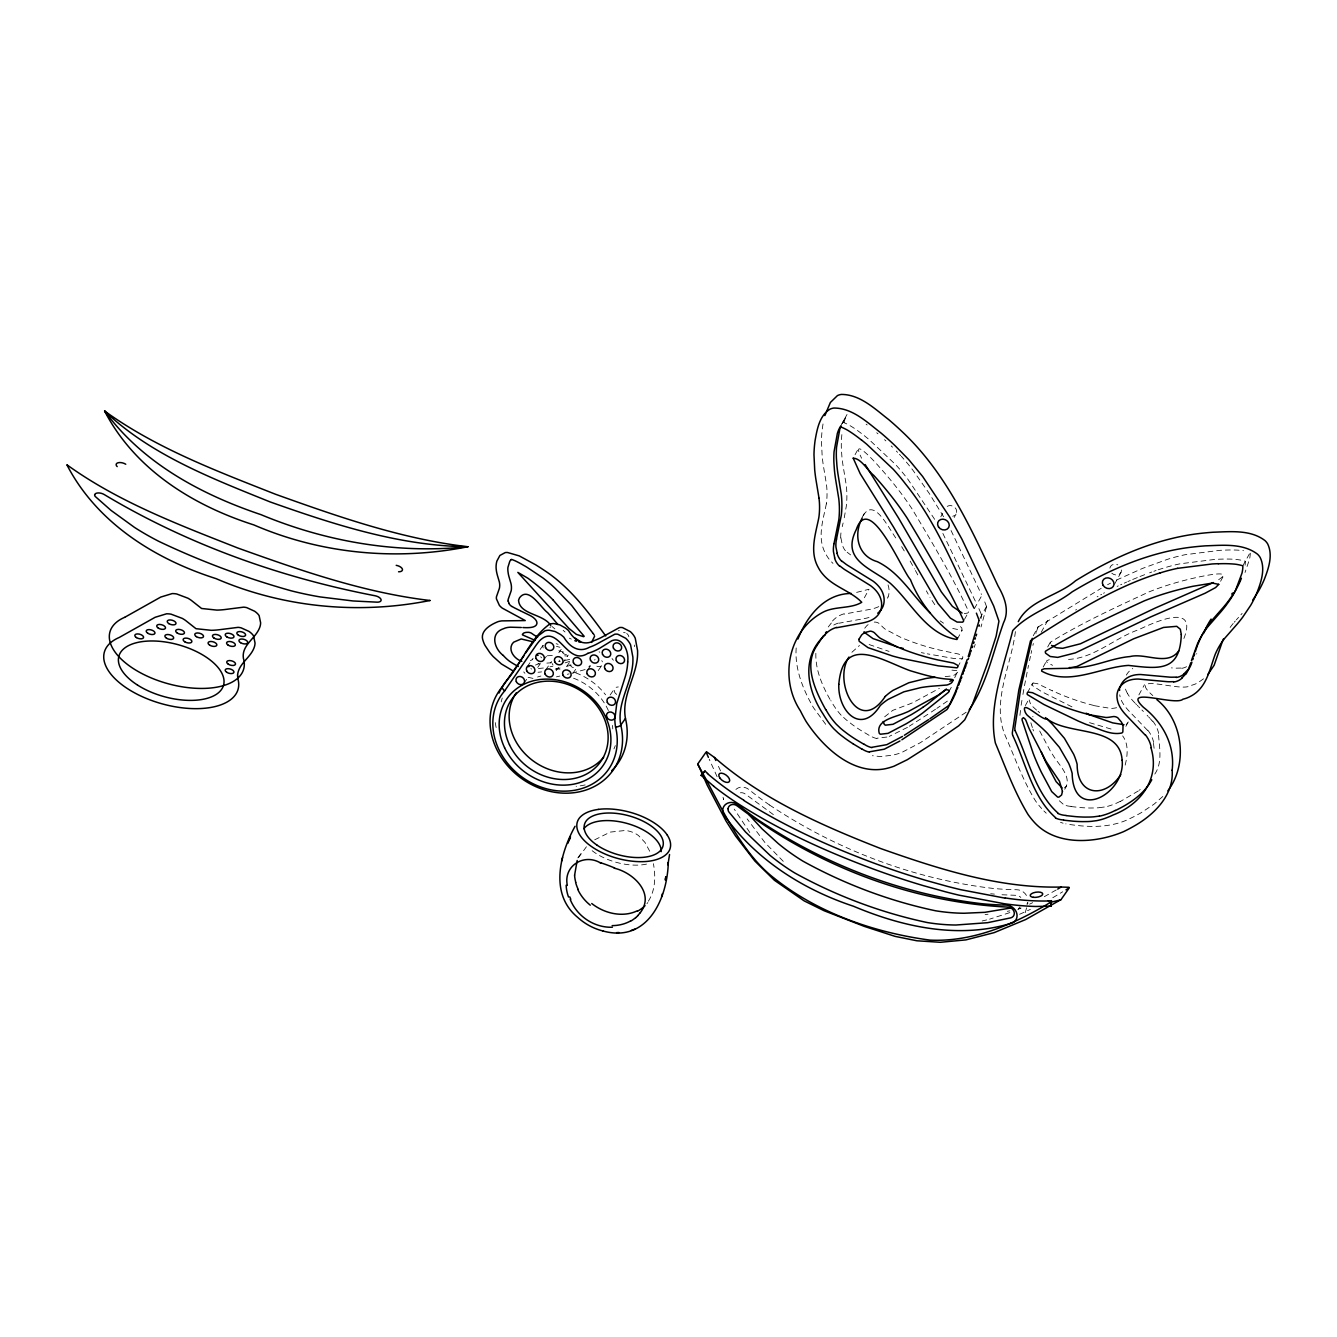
<?xml version="1.0" encoding="UTF-8"?>
<svg xmlns="http://www.w3.org/2000/svg" width="1337" height="1337" viewBox="0 0 1337 1337"><rect width="100%" height="100%" fill="white"/><g stroke="black" fill="none" stroke-linecap="round" stroke-linejoin="round"><path stroke-width="0.75" stroke-dasharray="5 3.75" d="M1250.312 553.217L1250.279 553.752A43.737 37.737 28.8 0 1 1249.427 559.568L1245.031 572.47M815.854 653.292C815.353 670.205 822.472 686.182 830.678 700.588M796.183 647.96C794.897 665.107 800.328 681.97 807.832 697.179A181.18 156.312 28.8 0 0 813.531 707.774L827.269 726.459M1019.93 715.395L1020.9 706.955M986.539 606.58L983.865 599.528M986.556 606.346L979.102 619.85M981.559 615.655L981.04 613.566M841.859 434.625L841.541 438.168A120.079 103.601 28.8 0 0 841.374 448.998L841.909 456.702A204.996 176.852 28.8 0 0 842.962 465.025L846.254 485.181A112.107 96.715 28.8 0 1 846.304 506.155L843.981 519.274M981.492 616.123L981.04 618.563M986.472 607.065L981.024 626.953M1021.134 705.267L1022.421 697.346M826.333 503.865C823.141 520.294 816.74 538.009 825.765 553.936A32.105 27.693 28.8 0 0 830.645 561.005L832.968 563.395M823.024 423.963L822.573 426.887A143.844 124.107 28.8 0 0 821.67 435.645A137.159 118.341 28.8 0 0 821.453 441.21L822.171 456.335A223.847 193.13 28.8 0 0 823.274 465.092L826.5 484.629A91.902 79.301 28.8 0 1 826.333 503.865M1022.922 694.438L1023.958 688.639M1024.493 685.747L1027.251 671.625M1027.886 668.483L1028.537 665.358M1029.523 660.662L1030.443 656.35M1031.078 653.475L1031.713 650.601M1032.899 645.387L1033.351 643.515M842.243 526.644L843.112 522.984M1203.517 678.812L1198.002 682.722A32.105 27.693 28.8 0 1 1190.415 685.58C1181.641 692.683 1125.303 671.258 1152.812 695.591M1015.401 631.616C1011.34 665.809 990.583 703.128 1005.758 736.854C1015.218 758.363 1023.022 780.841 1035.49 800.846A75.139 64.828 28.8 0 0 1041.64 808.534M1125.169 765.115C1127.559 755.622 1128.846 744.224 1122.662 735.885M843.998 422.642L844.817 419.835A43.737 37.737 28.8 0 1 847.023 414.47L840.505 426.386M1183.897 638.468C1198.47 601.6 1153.564 622.658 1138.639 629.71C1113.721 638.234 1092.58 659.943 1065.104 659.459M1025.262 912.619L1027.969 902.826M1035.924 633.471L1036.175 632.585M1036.426 631.699L1037.913 627.387M964.295 613.549L967.52 613.098A3.192 2.758 28.8 0 0 968.673 611.611C952.562 576.581 931.989 542.204 911.968 508.779A304.585 262.787 28.8 0 0 895.706 486.35A362.862 313.075 28.8 0 0 878.81 466.412C875.167 461.933 849.914 434.876 861.613 458.223M1128.227 721.93L1125.52 727.044M975.225 644.401L974.188 647.392M1218.659 579.706C1235.254 568.777 1201.111 576.531 1197.868 577.216A362.862 313.075 28.8 0 0 1173.819 583.316A304.585 262.787 28.8 0 0 1149.068 591.873C1115.76 607.265 1081.232 623.159 1050.414 642.195A3.192 2.758 28.8 0 0 1050.381 643.481M1038.08 627.003L1101.237 588.297M954.702 677.692L957.91 670.823L951.927 670.121M1064.72 789.281C1072.876 777.248 1059.038 765.265 1053.222 755.572A105.59 91.083 28.8 0 1 1050.748 751.745L1039.167 730.035M863.201 515.647C874.833 495.342 890.877 533.48 897.812 540.449M578.436 857.719L586.425 846.756M855.062 454.68L858.304 448.781M862.231 517.302L864.22 513.675M864.37 597.756L869.033 589.249L854.159 593.01M940.83 516.734L942.702 513.324M954.183 517.486L956.039 514.093M964.445 619.466L968.423 612.212M957.325 639.119L962.306 630.045M974.322 608.736L981.91 595.383M957.593 667.213L962.573 658.138M948.869 691.73L951.86 686.282M1033.25 635.727L1038.231 626.652M1041.239 632.284L1047.79 620.368M1047.69 646.991L1050.681 641.559M1027.351 692.85L1032.331 683.775M1043.194 667.046L1046.57 660.896M1025.362 705.568L1028.354 700.137M1114.49 584.286L1121.024 572.37M1138.89 694.906L1144.489 684.694M1220.581 581.261L1223.572 575.812M1242.825 565.802L1249.376 553.902M842.26 423.227L844.065 419.985M842.059 423.545L845.318 417.712M842.444 422.843L842.828 422.241A33.141 28.595 28.8 0 1 847.34 424.213L847.608 424.33A47.363 40.862 28.8 0 1 849.814 425.534L850.449 425.901A80.588 69.541 28.8 0 1 856.064 429.528A143.945 124.191 28.8 0 1 864.254 435.678M1066.592 785.889L1064.453 787.844M648.361 901.171C655.481 890.141 655.748 876.203 653.409 863.685M1154.817 774.056C1162.755 762.374 1159.329 747.366 1158.477 734.264M864.721 628.223L866.577 625.933A19.386 16.729 28.8 0 1 870.086 623.393M957.693 672.244L954.835 674.767A13.821 11.916 28.8 0 1 951.794 675.954L944.323 676.672M527.112 666.795L533.095 658.272M540.131 649.464L543.724 644.35M523.786 683.408L528.583 676.589M537.725 667.38L540.115 663.971M543.557 660.294L548.354 653.475M545.546 670.104L551.529 661.581M558.816 652.774L561.206 649.364M556.159 670.689L558.548 667.28M562.242 663.587L568.225 655.063M566.955 666.043L569.345 662.634M572.771 673.447L576.364 668.333M587.611 669.987L591.205 664.873M598.224 670.572L601.817 665.458M610.157 694.973L614.936 688.154M577.835 857.886L581.077 853.273M1017.875 909.728L1019.897 906.87M828.255 626.969L832.75 621.204M884.643 716.833L892.748 710.365L909.461 704.047A105.59 91.083 28.8 0 0 913.438 702.376L939.326 688.405M851.903 652.272L859.474 645.504M1233.199 623.46L1232.162 624.73A91.902 79.301 28.8 0 0 1229.104 628.908M1234.235 622.223L1235.288 621.02M1240.903 614.786L1242.123 613.416M588.832 666.862L590.001 665.575M1236.357 619.816L1238.58 617.376M1162.822 796.468L1154.082 804.155L1141.063 812.779A181.18 156.312 28.8 0 1 1131.018 818.06C1110.947 828.489 1087.416 827.536 1065.739 823.843M1139.308 790.217L1140.227 789.515M966.133 712.237L920.307 742.72L901.489 752.597A75.139 64.828 28.8 0 1 892.531 755.188L880.448 756.592L872.376 755.689M1138.372 790.919L1120.373 801.465M947.365 701.14L936.853 708.359M594.698 839.803L610.224 832.099L625.398 830.478A25.637 23.548 -0.9 0 1 638.484 835.525L644.969 842.427L649.899 851.552M935.532 709.245L930.034 712.872M927.845 714.309L909.344 726.175M907.455 727.378L889.239 736.403M1075.667 610.04L1076.552 609.505M1052.771 897.729L1062.681 891.796M1056.213 889.957L1044.331 896.676M1097.142 596.854L1098.028 596.352M535.468 665.074L537.992 664.105A22.98 11.381 15.5 0 1 541.067 663.553L541.635 663.486M1100.702 594.831L1101.604 594.33M1107.554 584.737L1110.462 583.166M1103.543 593.277L1104.512 592.742M1126.189 724.236L1126.723 723.952A4.128 3.56 28.8 0 0 1127.843 722.866M1116.579 580.024L1142.55 568.392L1167.569 559.301A201.001 173.409 28.8 0 1 1185.083 554.721L1219.678 550.359A234.66 202.455 28.8 0 1 1224.491 550.125L1225.762 550.075A143.945 124.191 28.8 0 1 1235.655 550.042A80.588 69.541 28.8 0 1 1242.14 550.51L1242.858 550.61A47.363 40.862 28.8 0 1 1243.56 550.71M1032.665 902.676L1029.59 904.163M878.777 606.614L876.871 607.449A34.144 29.464 28.8 0 1 874.699 608.201L873.061 608.669A63.909 55.135 28.8 0 1 869.585 609.455L844.215 614.101M1117.13 586.408L1118.25 585.89M532.778 659.542L530.338 660.645M1120.623 584.787L1121.827 584.236M1019.563 914.291L1030.376 909.394M1124.216 583.166L1126.623 582.096M1127.843 581.562L1130.25 580.525M1018.577 909.093L1021.067 908.024L1017.524 909.093M1132.69 579.489L1137.57 577.467M1033.133 683.023L1037.495 683.658L1052.252 690.794M1140.026 576.481L1147.447 573.606M1009.87 912.586L989.614 919.154M1149.586 572.821L1151.725 572.035M585.121 669.553L572.654 672.996M569.646 661.364L565.083 662.901M1153.881 571.267L1156.037 570.515M1158.21 569.779L1162.588 568.375A201.001 173.409 28.8 0 1 1180.103 563.796L1214.698 559.434A234.66 202.455 28.8 0 1 1219.511 559.184L1220.781 559.15A143.945 124.191 28.8 0 1 1230.675 559.1A80.588 69.541 28.8 0 1 1237.16 559.568L1237.878 559.668A47.363 40.862 28.8 0 1 1240.301 560.036L1240.586 560.086A33.141 28.595 28.8 0 1 1245.332 561.239L1245.315 562.743A43.737 37.737 28.8 0 1 1245.081 565.2M869.017 617.477L868.081 617.744A63.909 55.135 28.8 0 1 864.604 618.53L839.235 623.176M571.317 665.141L565.986 666.511M986.639 919.923L982.16 920.976M567.289 674.316L569.127 673.865M1049.294 659.693L1046.838 660.578L1046.637 662.016L1052.537 665.325M560.069 667.965L554.855 669.219M886.882 737.038L877.055 738.225M559.869 676.054L556.443 676.856M550.008 666.812L550.944 666.628A156.646 77.613 15.5 0 0 552.85 666.227M1007.296 911.349L1009.87 910.815M564.766 660.461L569.295 659.525A41.882 20.757 15.5 0 0 569.946 659.375M1116.629 707.724L1114.473 708.109A24.517 21.141 28.8 0 1 1110.846 708.426L1093.867 705.618M560.053 661.364L558.532 661.648M1104.295 807.013L1098.864 807.732M543.374 668.015L538.226 668.533M985.118 914.525L988.026 914.241M547.334 655.765L553.301 655.448M1181.106 668.065L1176.627 668.149A78.783 67.97 28.8 0 1 1174.922 668.082L1171.429 667.882M546.85 663.102L549.039 662.951A64.911 32.155 15.5 0 0 551.345 662.717M874.264 622.106L875.234 622.089A6.501 5.615 28.8 0 1 879.428 623.727L882.403 626.702A24.517 21.141 28.8 0 0 885.261 629.209L900.77 637.381A208.672 180.027 28.8 0 0 942.769 650.768L958.596 654.044L962.54 656.216A2.29 1.972 28.8 0 1 961.938 658.757L954.284 658.556L927.26 653.826M1001.998 894.754L1016.036 895.322A6.033 5.164 35.1 0 1 1020.833 897.461M990.684 893.751L994.41 894.119M1071.071 806.562L1080.497 807.565A137.193 118.358 28.8 0 0 1089.956 808.016L1094.836 807.966A78.649 67.869 28.8 0 0 1098.864 807.732M532.995 678.394L526.745 677.007M921.327 652.623L924.318 653.241M869.134 644.551L889.038 651.403M559.969 647.275L556.459 646.389M1089.505 722.665L1113.905 729.885M563.662 652.122L558.381 650.651M1060.542 822.389L1063.082 823.191M952.729 628.44L961.855 630.412L961.888 628.089L959.264 625.415M1071.973 706.872L1041.49 691.547L1032.348 685.497A2.29 1.972 28.8 0 1 1033.117 683.006M569.378 638.167L571.317 639.119M869.083 735.317L860.744 730.336A137.193 118.358 28.8 0 1 852.655 724.855L848.627 721.779A78.649 67.869 28.8 0 1 845.402 719.105L841.257 715.145M1063.082 804.089L1057.066 798.774M940.162 620.886L943.521 623.176M769.577 805.024C836.009 849.43 913.037 879.011 992.505 888.353A275.038 235.279 35.1 0 0 1016.755 889.723A10.261 8.774 35.1 0 1 1027.384 897.445M773.371 814.601L745.578 794.245A6.033 5.164 35.1 0 0 738.759 793.342M850.616 554.905L847.157 552.214M864.27 435.661L865.306 436.497A234.66 202.455 28.8 0 1 869.184 439.672L895.706 464.708A201.001 173.409 28.8 0 1 907.957 479.365L936 521.33M1037.997 711.284L1039.618 712.604M1036.543 710.097L1032.147 706.07A13.821 11.916 28.8 0 1 1030.225 703.195L1029.156 699.936M554.855 628.875L552.097 626.552M565.033 632L563.161 630.345M876.721 432.753L877.991 433.84M783.265 861.329L764.914 842.527L747.149 818.912M884.559 439.689L885.896 440.909M891.177 445.906L892.481 447.176M1043.896 810.941L1046.219 813.197M1139.692 707.791L1138.706 706.805M1141.932 710.014L1143.419 711.501M1138.205 706.304L1137.235 705.318M1136.55 704.632L1135.564 703.613M896.325 451.037L897.578 452.341M1147.113 715.278L1148.115 716.348M1134.896 702.928L1133.759 701.724A63.909 55.135 28.8 0 1 1131.269 698.917L1130.149 697.513A34.144 29.464 28.8 0 1 1128.729 695.541L1127.559 693.669M899.45 454.313L900.687 455.633M1148.784 717.05L1149.787 718.136M1150.355 718.771L1151.508 720.075M1151.775 720.409L1152.511 721.278M1147.53 730.353L1128.779 710.799A63.909 55.135 28.8 0 1 1126.289 707.975L1125.169 706.588A34.144 29.464 28.8 0 1 1123.748 704.599L1122.579 702.744A24.166 20.857 28.8 0 1 1119.721 694.822M749.806 832.516L734.23 809.136M934.797 604.692L929.95 597.238M901.656 546.649L904.531 551.429M943.604 516.767L929.165 493.303L912.954 470.29A201.001 173.409 28.8 0 0 901.305 456.301M910.146 561.089L914.541 568.944M926.34 590.82L928.196 594.163M915.394 570.498L919.371 577.835M942.869 533.463L976.478 603.522M951.058 530.538L981.458 594.447M717.083 776.68L709.195 759.149M720.559 770.897L717.819 764.965M978.885 608.602L980.94 613.332M1032.916 729.2L1033.484 730.938M1032.381 727.545L1030.509 721.612M723.434 798.991L723.584 799.693A11.431 4.98 69.8 0 0 723.033 797.236M1153.497 743.339L1154.165 748.837M840.906 537.925L842.193 544.259A16.946 14.623 28.8 0 0 846.906 552.448M634.54 645.069L634.674 646.657M866.109 424.147A143.945 124.191 28.8 0 1 867.161 424.965M840.739 537.925A33.224 28.662 28.8 0 1 841.541 530.02M888.052 584.887A22.361 19.286 28.8 0 1 888.136 596.954M888.002 596.904A22.244 19.203 28.8 0 1 887.434 598.224M832.5 621.003A29.464 25.42 28.8 0 1 844.065 613.783M841.14 715.228A70.56 60.884 28.8 0 1 830.845 700.521M876.905 738.576A19.069 16.445 28.8 0 1 869.2 735.166M833.803 625.031A29.464 25.42 28.8 0 1 839.084 622.841M947.214 506.372A6.033 5.214 28.8 0 1 956.022 508.979A6.033 5.214 28.8 0 1 952.729 516.266M1196.765 653.559A33.224 28.662 28.8 0 1 1196.632 654.01M1186.571 666.678A16.946 14.623 28.8 0 1 1181.206 668.416M1126.339 675.118A22.361 19.286 28.8 0 1 1132.79 668.5M1127.592 693.669A24.166 20.857 28.8 0 1 1124.918 686.951M1152.795 721.111A29.464 25.42 28.8 0 1 1158.778 734.264M1120.272 801.314A70.56 60.884 28.8 0 1 1104.345 807.164M1071.054 806.345A19.069 16.445 28.8 0 1 1062.932 804.423M1121.492 569.98A6.033 5.214 28.8 0 1 1111.766 573.172M1109.877 568.108A6.033 5.214 28.8 0 1 1117.782 564.849M1147.814 730.169A29.464 25.42 28.8 0 1 1153.798 743.339M1033 716.833A71.028 61.285 28.8 0 1 1032.799 716.331M1093.883 705.485A208.672 180.027 28.8 0 1 1052.269 690.744M541.585 671.876A29.314 14.523 15.5 0 1 538.042 672.227M558.081 644.317A120.698 59.797 15.5 0 1 556.125 643.699M564.682 655.832A82.326 40.795 15.5 0 1 567.707 656.099M769.594 805.024A274.87 235.145 35.1 0 1 749.188 789.732A10.211 8.724 35.1 0 0 736.369 789.064A10.646 9.108 35.1 0 0 735.066 790.434M1027.618 902.358A10.261 8.774 35.1 0 1 1026.883 904.196M647.827 902.559A40.662 35.197 47.6 0 1 646.941 903.645M646.523 864.103A40.728 20.189 15.5 0 1 590.804 849.597M524.94 673.263A4.529 3.877 35.1 0 1 523.753 671.893M530.923 668.366A4.529 3.877 35.1 0 1 531.374 669.152M553.067 665.041A4.529 3.877 35.1 0 1 552.164 663.486M559.1 660.077A4.529 3.877 35.1 0 1 559.952 661.146M566.487 654.612A4.529 3.877 35.1 0 1 561.59 650.049M573.389 667.698A4.529 3.877 35.1 0 1 569.863 662.216M599.812 652.255A4.529 3.877 35.1 0 1 599.093 651.771M601.533 665.742A4.529 3.877 35.1 0 1 595.45 665.258M594.564 660.06A4.529 3.877 35.1 0 1 595.065 659.475M601.75 660.662A4.529 3.877 35.1 0 1 602.385 661.848M616.658 694.438A4.529 3.877 35.1 0 1 618.312 686.934M543.156 647.977A4.529 3.877 35.1 0 1 543.156 645.303M538.794 663.503A4.529 3.877 35.1 0 1 537.959 663.486M540.666 656.768A4.529 3.877 35.1 0 1 541.518 657.837M623.543 632.618A4.529 3.877 35.1 0 1 625.198 632.785M626.702 633.487A4.529 3.877 35.1 0 1 628.825 636.763M613.432 660.211A4.529 3.877 35.1 0 1 612.045 658.439M556.008 668.918A58.527 50.071 35.1 0 1 559.986 669.185M575.812 672.895A58.527 50.071 35.1 0 1 605.577 694.805M615.321 745.595A58.527 50.071 35.1 0 1 613.934 748.921M537.558 677.023A54.316 46.461 35.1 0 1 540.917 676.037M573.573 678.227A54.316 46.461 35.1 0 1 608.77 711.485M612.48 725.406A54.316 46.461 35.1 0 1 612.764 728.916M585.138 784.919A69.39 59.363 35.1 0 1 576.13 786.306M496.144 727.545A69.39 59.363 35.1 0 1 494.974 720.075M618.463 630.797A34.06 29.147 35.1 0 1 619.315 630.379M549.891 627.538A23.765 20.339 35.1 0 1 550.978 626.719M501.225 701.925A65.162 55.753 35.1 0 1 502.261 698.014"/><path stroke-width="1.5" d="M627.638 661.965C629.359 652.623 623.126 636.679 612.346 640.523A21.827 18.668 35.1 0 0 611.728 640.791L599.812 648.178A66.883 57.207 35.1 0 1 587.879 653.358M979.068 620.134L976.394 613.131M669.553 854.51L667.915 864.855L668.316 862.382C667.263 899.784 646.857 943.421 602.636 930.886M979.002 620.669L968.255 656.5M665.408 879.311L665.843 876.704L665.274 880.03M834.004 543.591L838.834 519.759A112.107 96.715 28.8 0 0 838.784 498.785L835.491 478.629A204.996 176.852 28.8 0 1 834.438 470.306L833.904 462.602A120.079 103.601 28.8 0 1 834.054 451.772L837.346 433.439A43.737 37.737 28.8 0 1 839.552 428.074L840.338 426.787A33.141 28.595 28.8 0 1 844.85 428.759L845.118 428.876A47.363 40.862 28.8 0 1 847.324 430.063L847.959 430.43A112.275 96.866 28.8 0 1 861.697 440.274M836.494 539.062L841.324 515.213A112.107 96.715 28.8 0 0 841.274 494.239L837.981 474.1A204.996 176.852 28.8 0 1 836.929 465.777L836.394 458.073A120.079 103.601 28.8 0 1 836.544 447.243L839.837 428.91A43.737 37.737 28.8 0 1 840.923 425.935M575.06 826.266C559.869 853.942 549.29 893.851 577.551 917.249C584.804 923.884 593.712 928.747 603.271 931.053M594.631 636.161L591.539 642.428M661.614 896.776L662.45 893.634M561.557 861.178L562.593 857.552M979.369 625.081L979.018 626.268M824.862 415.573L830.377 402.47L837.43 395.602A13.771 11.883 28.8 0 1 841.441 394.432C860.092 394.448 874.799 408.838 888.637 419.551A298.686 257.69 28.8 0 1 902.642 432.152C947.398 474.267 972.417 531.424 998.104 586.057C1004.421 597.138 1009.736 610.09 1003.602 622.624C993.124 651.787 986.856 683.909 969.225 709.73M1191.434 660.612L1197.434 643.933A112.107 96.715 28.8 0 1 1208.013 626.552L1220.848 611.861A204.996 176.852 28.8 0 0 1225.895 605.594L1230.207 599.544A120.079 103.601 28.8 0 0 1235.505 590.436L1241.973 573.189A43.737 37.737 28.8 0 0 1242.842 567.373L1242.825 565.802A33.141 28.595 28.8 0 0 1238.079 564.649L1237.811 564.582A47.363 40.862 28.8 0 0 1235.388 564.214L1234.669 564.13A112.275 96.866 28.8 0 0 1218.308 563.796M1193.924 656.083L1194.593 653.927M1190.766 662.768L1189.495 666.728M1193.256 658.239L1192.805 659.676M976.612 634.189L976.043 636.011M974.991 639.236L975.442 637.849M1195.278 651.737L1195.997 649.581M973.637 643.415L974.088 642.027M972.233 647.576L972.701 646.189M1032.231 638.317L1020.716 688.538L1014.833 728.113A24.701 21.308 28.8 0 0 1014.833 728.615L1014.883 729.283A9.71 8.373 28.8 0 0 1014.95 729.852A5.816 5.014 28.8 0 0 1015.084 730.437L1015.101 730.52M970.746 651.955L971.264 650.467M970.244 653.459L969.208 656.467M967.236 659.492L955.387 691.931L948.067 707.992A24.701 21.308 28.8 0 1 947.799 708.393L947.465 708.861A9.71 8.373 28.8 0 1 947.081 709.345A5.816 5.014 28.8 0 1 946.696 709.746L901.873 739.779M968.155 659.459L968.673 657.971M1196.515 648.061L1197.367 645.721M966.584 663.954L967.102 662.45M966.049 665.442L964.98 668.416M797.938 639.002C806.93 616.29 824.545 593.528 851.318 593.461M963.91 671.391L964.445 669.904M962.857 674.249L963.359 672.879M862.215 517.904C853.324 534.583 857.452 555.941 877.356 561.69C900.302 572.788 912.486 595.951 930.201 612.948M961.336 678.36L961.855 676.99M960.835 679.714L959.799 682.438M1018.276 621.638C1029.022 599.995 1058.152 596.001 1075.516 580.793C1112 558.114 1152.427 539.964 1195.245 534.031A298.686 257.69 28.8 0 1 1213.211 532.226C1230.408 531.691 1250.413 529.419 1264.986 540.583A13.771 11.883 28.8 0 1 1267.743 544.042C1273.091 555.306 1268.596 568.309 1264.384 579.205A143.844 124.107 28.8 0 1 1260.741 587.027A137.159 118.341 28.8 0 1 1258.117 591.79L1252.685 600.196M1197.651 644.935L1199.941 639.404A112.107 96.715 28.8 0 1 1210.503 622.023M959.281 683.809L958.813 684.995M577.183 860.476L574.626 875.067M957.877 687.385L957.192 689.107M1241.404 578.269L1240.402 580.726M567.824 843.363L569.295 839.72M570.147 837.614L568.994 840.472L570.498 836.795M956.573 690.661L955.537 693.168M1030.443 640.991L1018.844 689.925L1012.343 732.659A24.701 21.308 28.8 0 0 1012.343 733.161L1012.393 733.812A9.71 8.373 28.8 0 0 1012.46 734.397A5.816 5.014 28.8 0 0 1012.594 734.966L1012.61 735.049M1203.718 633.136L1204.921 630.329M955.353 693.602L954.417 695.758M1240.051 581.545L1239.132 583.55M1030.61 640.607C1071.438 614.502 1113.27 587.394 1160.081 572.904M953.916 696.895L950.557 703.446A24.701 21.308 28.8 0 1 950.289 703.864L949.922 704.382A9.71 8.373 28.8 0 1 949.571 704.816A5.816 5.014 28.8 0 1 949.186 705.217L949.153 705.251M1238.764 584.336L1237.995 585.907A120.079 103.601 28.8 0 1 1232.697 594.998L1228.385 601.065A204.996 176.852 28.8 0 1 1223.338 607.332L1218.107 613.282M848.945 657.069C832.533 681.552 858.588 736.503 885.244 696.443M1151.792 779.738C1144.088 794.195 1129.765 803.554 1115.392 810.54M817.158 645.286C802.985 665.091 815.52 691.079 825.698 709.646M817.642 644.501L822.522 637.114M1178.749 650.902C1167.468 666.595 1145.625 652.606 1129.949 656.567C1109.392 658.272 1090.44 669.252 1069.433 667.531M525.491 653.125L537.708 636.195L544.861 630.847A13.42 11.481 35.1 0 1 549.256 630.228L555.106 631.515L560.454 634.457A27.392 23.431 35.1 0 1 563.846 637.214C569.261 646.473 578.687 653.392 589.567 647.208A61.853 52.912 35.1 0 0 597.973 643.415L614.819 634.206A10.328 8.841 35.1 0 1 617.794 634.223L625.683 638.267A18.985 16.245 35.1 0 1 628.858 641.86A17.314 14.807 35.1 0 1 630.579 644.885L632.869 657.085A62.806 53.714 35.1 0 1 632.785 663.603C631.047 684.561 616.725 703.479 620.786 725.072A69.39 59.363 35.1 0 1 543.307 789.515A69.39 59.363 35.1 0 1 502.562 686.516L524.054 655.531M640.273 912.72C655.28 893.333 633.12 872.426 614.218 868.181M507.425 679.597C522.199 661.999 530.672 637.749 549.54 624.212A13.42 11.481 35.1 0 1 553.936 623.577L559.768 624.88L565.116 627.805A27.392 23.431 35.1 0 1 568.526 630.563C573.941 639.821 583.35 646.74 594.23 640.557A61.853 52.912 35.1 0 0 602.653 636.763L619.482 627.571A10.328 8.841 35.1 0 1 622.457 627.571L630.345 631.632A18.985 16.245 35.1 0 1 633.521 635.209A17.314 14.807 35.1 0 1 635.259 638.234L637.548 650.434A62.806 53.714 35.1 0 1 637.448 656.952C635.71 677.909 621.404 696.828 625.465 718.437A69.39 59.363 35.1 0 1 611.728 770.664M620.786 725.072L625.465 718.437M707.607 773.454L705 771.048L701.123 775.36L713.741 786.223M1048.258 900.77C1055.612 900.252 1044.314 905.901 1041.657 907.505C1033.752 912.018 1025.696 916.263 1017.457 920.14C990.199 932.959 960.3 941.599 929.934 940.112C874.682 932.674 818.311 913.271 774.223 878.208C738.408 850.716 717.267 797.688 697.73 764.396M504.751 690.744L536.104 645.203A106.693 91.267 35.1 0 1 538.945 641.543A62.872 53.781 35.1 0 1 539.697 640.69C558.147 622.29 566.905 666.879 587.879 653.342M822.89 636.579L823.659 635.493M1120.807 774.624C1105.147 798.724 1077.07 796.451 1077.137 764.263A70.009 60.399 28.8 0 0 1073.678 754.269L1064.402 738.275L1052.453 724.286A140.836 121.5 28.8 0 0 1045.45 717.585M705 771.048L701.123 775.36M1167.853 790.835C1188.025 764.43 1183.262 720.76 1156.956 699.736M825.497 633.036L826.517 631.749M1188.493 669.135L1184.248 673.597M1185.886 673.815L1181.758 678.126M1210.503 622.023L1217.572 613.85M825.28 634.808C800.746 656.467 806.696 689.491 823.208 714.192A118.809 102.498 28.8 0 0 824.662 716.632L827.085 720.376A59.764 51.575 28.8 0 0 833.77 728.765L837.931 732.709A78.649 67.869 28.8 0 0 841.157 735.383L845.185 738.442A137.193 118.358 28.8 0 0 853.273 743.924M1207.679 674.75L1214.113 665.291L1222.653 640.807A91.902 79.301 28.8 0 1 1223.472 638.952M637.716 915.795L635.76 917.667M511.135 559.635L511.469 559.367A19.537 9.677 15.5 0 1 514.143 560.404L514.31 560.454A27.927 13.838 15.5 0 1 515.614 561.039L515.998 561.222A66.198 32.807 15.5 0 1 524.171 565.651L524.839 565.986A138.379 68.555 15.5 0 1 527.146 567.373L542.972 577.968A139.817 69.273 15.5 0 1 555.39 588.564L571.618 605.41L592.943 633.22M946.312 689.073L927.744 703.897A224.7 193.848 28.8 0 1 922.848 707.34M948.886 705.451L929.9 718.754M1060.809 899.818L1050.33 902.375L1051.2 906.185L1035.49 906.469A278.414 238.153 35.1 0 1 1004.054 903.695L958.997 895.172A582.982 498.701 35.1 0 1 945.409 891.779L923.349 885.646A734.063 627.939 35.1 0 1 868.783 867.345C824.327 850.616 780.825 830.778 740.631 805.309A278.347 238.12 35.1 0 1 713.691 786.273M928.58 719.624L904.364 735.25M902.458 736.436L886.799 744.659L872.058 747.283M899.968 740.982L884.309 749.188L869.485 751.812M1069.048 887.283L1061.11 887.033L1057.717 889.072M1065.99 889.824L1069.282 887.835L1061.026 899.6L1025.713 919.522L994.176 932.624L965.882 939.894L940.312 942.284L916.898 940.78L895.088 936.368L864.27 926.374L824.127 910.748L804.139 900.871L774.424 880.281L754.853 861.011L735.534 835.959L725.974 820.901L707.123 785.003L697.83 763.862L706.086 752.096L708.409 757.377M124.909 617.209L160.741 597.071L172.155 593.595A13.42 6.652 15.5 0 1 176.701 593.979L187.899 598.191A27.392 13.571 15.5 0 1 191.191 600.28L201.586 608.485L216.878 610.107A61.853 30.651 15.5 0 0 225.786 609.421L243.718 607.148A10.328 5.114 15.5 0 1 246.777 607.65L254.582 611.21A18.985 9.409 15.5 0 1 257.59 613.716A17.314 8.574 15.5 0 1 259.144 615.672L260.631 622.808A62.806 31.119 15.5 0 1 260.08 626.385C256.604 638.15 241.295 644.752 243.401 658.356A69.39 34.378 15.5 0 1 159.404 681.051A69.39 34.378 15.5 0 1 124.625 617.343M1213.378 582.548L1155.486 607.934L1080.396 643.799L1062.698 648.311L1056.431 647.777L1051.551 645.387M631.265 930.402L634.824 929.165M836.745 627.705L862.114 623.075A63.909 55.135 28.8 0 0 865.591 622.273L867.228 621.805A34.144 29.464 28.8 0 0 869.401 621.053L871.306 620.218A24.166 20.857 28.8 0 0 877.657 615.421A22.244 19.203 28.8 0 0 880.531 610.508M1011.173 907.94L984.884 912.319L964.161 913.255A184.773 158.05 35.1 0 1 935.582 910.781C889.372 901.021 844.282 884.008 802.952 861.162A184.757 158.05 35.1 0 1 778.418 843.697L762.006 828.806L749.071 814.785M1177.613 568.342L1212.191 563.963A234.66 202.455 28.8 0 1 1217.021 563.729L1218.291 563.679M1099.315 816.088L1093.883 816.807A78.649 67.869 28.8 0 1 1089.856 817.041L1084.976 817.091A137.193 118.358 28.8 0 1 1075.5 816.623L1066.09 815.62M1176.125 677.124L1171.647 677.207A78.783 67.97 28.8 0 1 1169.925 677.157L1140.728 674.516A36.667 31.637 28.8 0 0 1138.288 674.567L1136.3 674.75A25.771 22.228 28.8 0 0 1134.211 675.118L1133.174 675.352A22.361 19.286 28.8 0 0 1119.888 687.92M1173.635 681.669L1169.156 681.753A78.783 67.97 28.8 0 1 1167.435 681.686L1138.238 679.046A36.667 31.637 28.8 0 0 1135.798 679.112L1133.809 679.296A25.771 22.228 28.8 0 0 1131.72 679.647L1130.684 679.898A22.361 19.286 28.8 0 0 1117.164 693.468A22.244 19.203 28.8 0 0 1117.247 699.351A24.166 20.857 28.8 0 0 1120.105 707.273L1121.258 709.145A34.144 29.464 28.8 0 0 1122.679 711.117L1123.799 712.521A63.909 55.135 28.8 0 0 1126.289 715.328L1145.04 734.882M1123.999 724.704L1112.702 722.882L1091.56 715.479A288.725 249.1 28.8 0 1 1086.112 713.223M616.591 932.624L619.098 932.541M1061.11 887.033C998.923 888.503 938.524 868.966 880.548 848.494C821.804 825.481 762.441 799.442 714.51 757.494L706.755 751.912M953.314 680.266L951.509 680.533A9.994 8.624 28.8 0 0 949.888 681.302M522.867 627.554L525.625 627.655A37.687 18.668 15.5 0 0 527.664 627.655L528.633 627.621A20.139 9.977 15.5 0 0 529.903 627.538L531.023 627.421A14.256 7.069 15.5 0 0 534.75 626.284A13.119 6.501 15.5 0 0 536.404 624.847A13.186 6.535 15.5 0 0 533.73 617.878L533.446 617.627A15.192 7.537 15.5 0 0 532.377 616.858L531.524 616.324A21.626 10.713 15.5 0 0 530.254 615.588L520.711 610.959M521.313 627.504L510.667 627.203A17.381 8.607 15.5 0 0 503.798 628.624C489.96 632.902 493.821 648.278 503.23 655.448M1005.307 898.197L960.685 889.673A578.52 494.891 35.1 0 1 947.181 886.314L925.271 880.214A729.801 624.295 35.1 0 1 871.022 862.031C826.884 845.419 783.699 825.714 743.79 800.445M1063.6 820.166L1073.009 821.169A137.193 118.358 28.8 0 0 1082.485 821.62L1087.365 821.57A78.649 67.869 28.8 0 0 1091.393 821.336L1096.825 820.617A59.764 51.575 28.8 0 0 1106.568 817.793L1110.479 816.205A118.809 102.498 28.8 0 0 1112.902 815.069C1141.096 804.356 1160.265 778.318 1151.007 747.868M578.787 641.944L580.576 641.676L574.793 637.966M1088.886 714.677L1105.866 717.484A24.517 21.141 28.8 0 0 1109.493 717.184L1113.454 716.548A6.501 5.615 28.8 0 1 1117.765 717.768L1121.392 722.047A19.386 16.729 28.8 0 1 1123.03 726.342L1122.846 731.924A4.128 3.56 28.8 0 1 1121.743 733.027C1109.71 735.5 1097.844 727.946 1086.58 724.554A288.725 249.1 28.8 0 1 1078.341 721.094L1043.846 704.482L1027.351 694.572A2.29 1.972 28.8 0 1 1028.136 692.065L1032.515 692.716L1047.272 699.853A208.672 180.027 28.8 0 0 1088.903 714.56M897.729 647.008L873.011 638.601L864.27 632.284A4.128 3.56 28.8 0 1 864.07 631.749M601.132 863.334C584.47 852.688 563.111 865.691 567.323 885.462M534.884 640.273L522.633 634.958A2.423 1.203 15.5 0 1 522.399 634.39L523.452 633.22A11.097 5.498 15.5 0 1 526.327 632.368L528.466 632.301A3.927 1.939 15.5 0 1 531.541 633.253L533.045 634.323A15.058 7.47 15.5 0 0 535.452 635.827L537.708 636.947M521.831 661.347C515.33 659.358 508.378 651.487 511.87 644.518A39.558 19.604 15.5 0 1 513.742 642.144L521.179 638.969L532.945 641.777M574.843 640.69L576.364 641.259M962.088 613.014L952.412 606.396L941.332 591.907L898.598 518.138L865.173 464.591M1062.079 787.877L1056.113 781.627L1046.37 763.277A274.82 237.1 28.8 0 1 1041.272 751.996M520.06 610.641L515.046 608.168A46.461 23.013 15.5 0 1 514.193 607.717L512.071 606.513M513.007 670.873L501.392 663.954L493.152 656.517A106.843 52.945 15.5 0 1 489.726 652.473L484.997 645.37A61.385 30.417 15.5 0 1 483.225 641.142C479.131 631.131 490.495 624.646 498.2 621.605A23.949 11.866 15.5 0 1 501.86 620.886L525.257 620.569L502.294 608.134A18.935 9.376 15.5 0 1 499.37 605.343L496.445 598.892A26.071 12.919 15.5 0 1 496.478 596.686L499.37 588.414A54.199 26.857 15.5 0 0 499.336 581.896L497.916 577.083A141.354 70.025 15.5 0 1 496.445 571.15L496.144 568.593A82.259 40.762 15.5 0 1 496.177 564.916A84.532 41.882 15.5 0 1 496.896 561.055L499.904 555.457L505.219 552.599A8.122 4.028 15.5 0 1 507.592 552.515L519.241 555.891L535.619 564.782A176.133 87.273 15.5 0 1 543.975 570.164C569.595 586.793 588.013 611.594 605.711 635.944M864.103 744.391L855.764 739.394A137.193 118.358 28.8 0 1 847.675 733.929L843.647 730.854A78.649 67.869 28.8 0 1 840.421 728.164L836.277 724.203A70.56 60.884 28.8 0 1 825.865 709.596M861.613 748.921L853.273 743.94M1058.018 813.097C1034.754 792.406 1028.12 757.995 1015.167 730.737M1055.528 817.626C1032.298 797.036 1025.563 762.324 1012.727 735.417M861.78 440.207L862.816 441.026A234.66 202.455 28.8 0 1 866.694 444.202L893.216 469.237A201.001 173.409 28.8 0 1 905.467 483.894C935.566 521.029 953.131 565.618 973.988 608.051M842.176 561.289L845.853 564.13A78.783 67.97 28.8 0 0 847.307 565.133L872.877 581.01A36.667 31.637 28.8 0 1 874.883 582.564L876.437 583.951A25.771 22.228 28.8 0 1 877.991 585.556L878.743 586.391A22.361 19.286 28.8 0 1 883.155 606.029A22.244 19.203 28.8 0 1 880.13 610.875A24.166 20.857 28.8 0 1 877.707 613.232M839.686 565.818L843.363 568.66A78.783 67.97 28.8 0 0 844.817 569.662L870.387 585.539A36.667 31.637 28.8 0 1 872.376 587.11L873.947 588.497A25.771 22.228 28.8 0 1 875.501 590.085L876.253 590.921A22.361 19.286 28.8 0 1 880.665 610.558M550.76 625.398C543.257 613.7 519.658 614.803 518.555 600.363A58.26 28.862 15.5 0 1 519.658 597.639C528.667 586.074 540.599 607.499 547.585 612.613A397.423 196.907 15.5 0 1 553.886 619.783L557.83 624.446M714.443 757.427L715.83 760.486M553.251 600.179L584.152 636.245A1.889 0.936 15.5 0 1 583.484 636.663L576.297 634.34L568.86 628.357L517.837 572.386L528.048 578.319A196.021 97.116 15.5 0 1 553.301 600.179M593.21 633.571L594.196 634.975M508.21 601.115L509.013 603.371M837.213 553.317L835.926 547A33.224 28.662 28.8 0 1 836.561 539.078M834.723 557.863L833.436 551.529A33.224 28.662 28.8 0 1 834.071 543.624M575.746 882.353L575.111 879.462A40.311 37.068 10.5 0 1 574.576 875.067M819.029 498.233L815.787 478.696A223.847 193.13 28.8 0 1 814.701 469.939L813.982 454.814A137.159 118.341 28.8 0 1 814.2 449.249A143.844 124.107 28.8 0 1 815.102 440.491C817.074 429.277 819.447 415.657 829.943 409.206A13.771 11.883 28.8 0 1 833.97 408.036C852.622 408.052 867.329 422.442 881.167 433.155A298.686 257.69 28.8 0 1 895.172 445.756L908.826 459.694L922.664 476.507L949.571 516.834L961.988 539.312L993.709 606.045L998.94 621.153L996.132 636.228L987.007 664.656L972.467 704.215L964.746 719.807L958.662 725.841L934.463 742.436L907.405 759.65L894.018 766.201A75.139 64.828 28.8 0 1 885.044 768.792C852.154 775.059 822.673 746.765 806.044 721.378A181.18 156.312 28.8 0 1 800.362 710.783C778.619 677.892 788.479 629.309 824.311 611.561C835.993 606.162 851.117 608.803 861.747 602.285C850.95 591.054 833.586 586.893 823.174 574.609A32.105 27.693 28.8 0 1 818.294 567.54C809.269 551.613 815.67 533.898 818.862 517.469A91.902 79.301 28.8 0 0 819.013 498.233M883.172 721.479L884.258 724.27A3.376 2.908 28.8 0 0 885.428 725.172L893.032 724.286L911.299 714.66A274.82 237.1 28.8 0 0 922.848 707.34M841.926 561.507A16.946 14.623 28.8 0 1 837.046 553.334M871.925 747.65A19.069 16.445 28.8 0 1 864.22 744.241M885.244 696.443A70.009 60.399 28.8 0 1 893.133 690.293L908.859 682.739L925.789 678.527A140.836 121.5 28.8 0 1 934.981 677.307M903.394 648.495A288.725 249.1 28.8 0 1 900.536 647.76M869.434 752.179A19.069 16.445 28.8 0 1 861.73 748.77M825.029 634.607A29.464 25.42 28.8 0 1 836.594 627.387M839.435 566.052A16.946 14.623 28.8 0 1 834.555 557.88M1232.547 593.06A204.996 176.852 28.8 0 1 1231.728 594.113M1205.623 628.808A112.107 96.715 28.8 0 1 1211.088 619.081M1063.567 819.949A19.069 16.445 28.8 0 1 1055.461 818.027M1145.324 734.715A29.464 25.42 28.8 0 1 1151.307 747.868M1181.875 678.243A16.946 14.623 28.8 0 1 1173.736 682.02M1189.429 666.712A33.224 28.662 28.8 0 1 1186.136 673.764M1160.098 572.938A201.001 173.409 28.8 0 1 1177.613 568.325M1191.919 662.166A33.224 28.662 28.8 0 1 1188.626 669.235M1184.365 673.714A16.946 14.623 28.8 0 1 1176.226 677.475M1119.604 690.41A22.244 19.203 28.8 0 1 1119.687 689.691M1115.292 810.389A70.56 60.884 28.8 0 1 1099.365 816.222M1066.057 815.42A19.069 16.445 28.8 0 1 1057.951 813.481M511.001 559.752A25.787 12.785 15.5 0 0 509.765 561.39L507.926 567.339A70.811 35.08 15.5 0 0 507.91 570.999L508.277 573.657A120.882 59.898 15.5 0 0 508.946 576.565L511.018 583.651A66.098 32.757 15.5 0 1 511.185 590.77L508.495 598.475A19.587 9.71 15.5 0 0 508.11 601.098M511.837 606.513A9.994 4.947 15.5 0 1 508.912 603.355M503.33 655.448A41.614 20.623 15.5 0 0 509.514 661.247L512.054 662.901A46.377 22.98 15.5 0 0 513.976 664.054L516.383 665.425A80.905 40.093 15.5 0 0 518.355 666.478M1051.2 906.185A4.228 1.504 86.2 0 1 1051.584 900.586M743.907 800.245A242.866 207.753 35.1 0 1 707.474 773.605M1048.292 900.988A242.866 207.753 35.1 0 1 1005.307 897.946M598.291 809.42A49.001 24.283 15.5 0 0 580.642 816.673A46.294 22.946 15.5 0 0 577.818 820.667A49.001 24.283 15.5 0 0 580.057 835.358A46.294 22.946 15.5 0 0 584.236 840.505A49.001 24.283 15.5 0 0 605.026 854.009A46.294 22.946 15.5 0 0 613.767 857.284A49.001 24.283 15.5 0 0 640.941 861.68A46.294 22.946 15.5 0 0 649.13 861.178A49.001 24.283 15.5 0 0 666.745 853.908A46.294 22.946 15.5 0 0 669.586 849.914A49.001 24.283 15.5 0 0 667.347 835.224M598.274 809.403A46.294 22.946 15.5 0 1 606.446 808.885A49.001 24.283 15.5 0 1 633.621 813.314A46.294 22.946 15.5 0 1 642.378 816.573A49.001 24.283 15.5 0 1 663.152 830.076A46.294 22.946 15.5 0 1 667.364 835.224M637.281 910.798A41.246 32.89 32.1 0 1 591.739 903.528M637.582 911.199A41.163 35.497 43.6 0 0 639.621 909.945A40.662 35.197 47.6 0 0 645.036 905.684M575.629 882.37A40.979 36.901 23.5 0 0 576.999 886.648A41.163 36.584 27.3 0 0 578.035 889.072M590.285 905.182A41.297 36.316 29.4 0 1 577.651 889.189M612.396 927.226A41.246 37.286 39.3 0 1 570.214 899.483M570.799 899.283A41.163 33.893 40.3 0 1 569.779 896.86M568.509 897.043A40.662 32.757 42.2 0 1 566.153 885.261M600.096 862.582A25.637 3.61 22 0 1 614.619 867.964M640.189 912.67A40.311 32.456 12.2 0 1 637.599 915.728M635.677 917.6A40.979 33.993 21.7 0 1 632.401 920.073A41.163 34.511 25.4 0 1 630.362 921.36M630.212 921.16A41.297 34.912 27.8 0 1 612.162 925.639M583.885 828.773A40.728 20.189 15.5 0 1 628.373 823.809A40.728 20.189 15.5 0 1 661.197 851.669M528.132 666.411A4.529 3.877 35.1 0 1 528.884 666.695M537.24 655.314A4.529 3.877 35.1 0 1 538.076 655.414M603.672 757.177A54.316 46.461 35.1 0 1 533.129 760.887A54.316 46.461 35.1 0 1 516.266 692.85M499.035 693.034A69.39 59.363 35.1 0 1 507.224 679.881M620.167 725.673A4.228 1.604 -12 0 1 615.588 727.077A65.162 55.753 35.1 0 1 542.805 787.694A65.162 55.753 35.1 0 1 504.667 690.878A4.228 2.189 38 0 1 502.394 687.82M615.555 726.977A52.611 45.007 35.1 0 1 614.836 719.507L616.775 703.446L625.248 676.739A79.284 67.836 35.1 0 0 627.755 661.982M117.188 466.613A6.033 2.992 15.5 0 1 118.024 462.769A6.033 2.992 15.5 0 1 125.745 464.24M396.203 565.334A6.033 2.992 15.5 0 1 402.37 569.044A6.033 2.992 15.5 0 1 398.56 571.785M237.568 675.068L237.802 678.561A69.39 34.378 15.5 0 1 153.688 701.223A69.39 34.378 15.5 0 1 119.177 637.498L155.125 617.293L166.557 613.8A13.42 6.652 15.5 0 1 171.103 614.184L182.3 618.396A27.392 13.571 15.5 0 1 185.592 620.485L195.987 628.691L211.279 630.312A61.853 30.651 15.5 0 0 220.17 629.627L238.12 627.354A10.328 5.114 15.5 0 1 241.161 627.855L248.983 631.415A18.985 9.409 15.5 0 1 251.991 633.922A17.314 8.574 15.5 0 1 253.545 635.877L255.033 643.013A62.806 31.119 15.5 0 1 254.481 646.59C251.239 657.47 238.638 663.252 237.568 675.068M838.8 684.377C837.681 710.766 860.878 736.035 880.264 705.518A70.009 60.399 28.8 0 1 888.152 699.368L903.879 691.814L920.809 687.602A140.836 121.5 28.8 0 1 932.674 686.132L946.813 685.029A13.821 11.916 28.8 0 0 949.855 683.842C951.894 683.441 954.835 678.945 951.058 679.313C937.087 678.845 923.483 674.65 910.163 670.706C881.183 660.16 843.146 633.788 838.8 684.377M1172.148 770.179C1174.053 795.264 1153.848 815.052 1133.592 826.383A181.18 156.312 28.8 0 1 1123.548 831.664C1095.889 843.346 1056.063 846.471 1034.169 822.138A75.139 64.828 28.8 0 1 1028.019 814.45C1014.432 792.056 1005.491 767.154 995.38 743.054C987.742 706.788 1004.104 665.876 1012.744 630.546C1028.721 613.131 1053.556 606.196 1072.19 591.823C1107.588 570.481 1146.561 553.267 1187.774 547.635A298.686 257.69 28.8 0 1 1205.723 545.83C1222.937 545.295 1242.942 543.023 1257.515 554.187A13.771 11.883 28.8 0 1 1260.256 557.646C1265.621 568.91 1261.125 581.913 1256.914 592.809A143.844 124.107 28.8 0 1 1253.27 600.631A137.159 118.341 28.8 0 1 1250.647 605.394L1242.474 617.51A223.847 193.13 28.8 0 1 1237.176 624.095L1224.692 638.334A91.902 79.301 28.8 0 0 1215.183 654.411C1209.55 669.636 1206.559 688.12 1190.532 696.326A32.105 27.693 28.8 0 1 1182.944 699.184C1175.641 706.404 1120.607 685.664 1143.469 707.323C1162.806 722.498 1175.139 745.127 1172.148 770.179M1122.127 760.185C1125.838 793.242 1073.193 823.341 1072.157 773.338A70.009 60.399 28.8 0 0 1068.681 763.343L1059.422 747.35L1047.473 733.361A140.836 121.5 28.8 0 0 1038.348 724.788L1027.167 715.128A13.821 11.916 28.8 0 1 1025.245 712.253C1019.763 697.663 1043.044 721.579 1047.105 718.871C1068.614 735.868 1119.821 724.955 1122.127 760.185M957.426 638.184L956.874 639.487C926.34 634.507 911.5 602.619 890.425 583.4C871.49 568.075 840.572 560.554 856.315 529.485C869.451 491.147 902.458 571.551 910.413 579.556C920.057 603.839 936.552 623.376 957.426 638.184M949.237 690.444L949.17 690.978A4.379 3.777 28.8 0 1 948.351 692.432L922.764 712.955A224.7 193.848 28.8 0 1 917.851 716.415A274.82 237.1 28.8 0 1 906.302 723.718L888.052 733.344L880.448 734.23A3.376 2.908 28.8 0 1 879.278 733.344C875.334 720.058 895.723 716.983 904.481 713.106A105.59 91.083 28.8 0 0 908.458 711.451L937.705 695.441A71.028 61.285 28.8 0 0 941.515 692.867L944.908 690.377A9.994 8.624 28.8 0 1 946.529 689.591L949.237 690.444M1062.447 791.354L1061.611 794.947L1059.021 797.053A3.376 2.908 28.8 0 1 1057.6 797.069L1051.734 791.621L1041.389 772.335A274.82 237.1 28.8 0 1 1035.473 759.115A224.7 193.848 28.8 0 1 1033.133 753.216L1022.17 720.325A4.379 3.777 28.8 0 1 1022.22 718.621L1023.423 717.651L1025.111 719.105A9.994 8.624 28.8 0 1 1026.064 720.76L1027.652 724.905A71.028 61.285 28.8 0 0 1029.507 729.4L1045.768 760.82A105.59 91.083 28.8 0 0 1048.241 764.647L1059.439 781.192L1062.447 791.354M94.626 494.84L94.726 495.626A4.646 2.306 15.5 0 0 95.428 496.629L110.971 510.35L134.586 527.463A184.757 91.534 15.5 0 0 158.535 541.218C201.135 561.557 245.724 578.035 291.165 590.804A184.773 91.551 15.5 0 0 320.328 596.954L353.001 600.965L377.218 602.168A6.033 2.992 15.5 0 0 381.012 599.427A6.033 2.992 15.5 0 0 374.861 595.717C280.085 577.434 187.314 544.343 104.386 494.64A6.033 2.992 15.5 0 0 96.665 493.152A6.752 3.342 15.5 0 0 95.161 493.905L94.626 494.84M853.207 458.19L860.192 473.666L893.617 527.213L937.972 603.455L950.423 618.162L957.108 622.073L962.54 622.173A3.192 2.758 28.8 0 0 963.693 620.686C947.582 585.656 927.009 551.279 906.987 517.854A304.585 262.787 28.8 0 0 890.726 495.409A362.862 313.075 28.8 0 0 873.83 475.471C867.512 470.457 861.178 458.357 853.207 458.19M1181.29 634.574C1180.07 672.461 1158.176 668.767 1128.445 665.408C1099.9 667.263 1069.232 686.382 1041.657 671.09L1041.841 669.653L1044.314 668.767L1067.929 668.316L1077.02 666.461L1133.659 638.785L1163.541 627.437L1176.744 626.334L1180.32 629.242L1181.29 634.574M728.047 808.735L728.214 810.556A4.646 3.978 35.1 0 0 729.016 812.111L745.511 831.965L770.145 855.463A184.757 158.05 35.1 0 0 794.679 872.927C836.009 895.757 881.1 912.77 927.31 922.547A184.773 158.05 35.1 0 0 955.888 925.02L987.575 922.697L1010.822 917.834A6.033 5.164 35.1 0 0 1014.114 911.884A6.033 5.164 35.1 0 0 1007.78 907.088C910.363 902.291 814.651 864.989 737.305 805.994A6.033 5.164 35.1 0 0 729.751 805.609A6.752 5.783 35.1 0 0 728.414 807.381L728.047 808.735M858.972 639.253L858.939 639.755A4.128 3.56 28.8 0 0 859.29 641.359L868.031 647.66L892.748 656.066A288.725 249.1 28.8 0 0 901.322 658.305L938.307 665.859L956.974 667.832A2.29 1.972 28.8 0 0 957.576 665.274L953.615 663.102L937.772 659.91A208.672 180.027 28.8 0 1 895.84 646.339L880.281 638.267A24.517 21.141 28.8 0 1 877.423 635.777L874.448 632.802A6.501 5.615 28.8 0 0 870.253 631.148L865.106 632.451A19.386 16.729 28.8 0 0 861.596 635.008L858.972 639.253M1218.742 584.353L1215.634 587.545L1205.122 593.227L1150.505 617.009L1075.416 652.857L1057.717 657.386L1050.197 656.484L1045.634 653.208A3.192 2.758 28.8 0 1 1045.434 651.253C1076.252 632.234 1110.763 616.34 1144.088 600.948A304.585 262.787 28.8 0 1 1168.839 592.391A362.862 313.075 28.8 0 1 1192.888 586.291L1212.392 583.082L1218.742 584.353M1010.789 923.416C958.211 939.226 902.742 926.992 853.457 906.235C802.852 889.473 755.94 859.658 724.621 815.837A8.824 7.537 35.1 0 1 722.899 812.027A9.643 8.256 35.1 0 1 722.782 809.57A10.663 9.125 35.1 0 1 725.607 804.406A10.211 8.724 35.1 0 1 738.408 805.075A274.987 235.228 35.1 0 0 758.814 820.366C825.213 864.805 902.258 894.353 981.726 903.695A274.921 235.178 35.1 0 0 1005.976 905.065A10.261 8.774 35.1 0 1 1015.218 910.029A10.261 8.774 35.1 0 1 1016.103 919.538A10.195 8.724 35.1 0 1 1014.649 921.427A10.228 8.741 35.1 0 1 1011.14 923.332L1010.906 923.382M467.8 546.749C396.136 561.022 321.014 553.902 253.863 524.923C192.963 505.47 134.736 469.387 104.604 411.011C156.245 448.279 216.594 470.992 275.422 494.222C337.96 516.617 401.501 538.945 467.8 546.749C397.39 554.019 326.195 541.819 261.049 514.678C201.118 494.473 142.658 463.12 104.604 411.011C150.697 455.015 211.881 478.395 270.024 501.893C333.698 524.438 399.613 545.964 467.8 546.749M430.046 600.497C358.383 614.753 283.26 607.633 216.109 578.654C155.209 559.217 96.983 523.118 66.85 464.741C118.492 502.01 178.84 524.739 237.668 547.953C300.207 570.347 363.748 592.675 430.046 600.497M938.524 526.962A6.033 5.214 28.8 0 0 948.652 527.58A6.033 5.214 28.8 0 0 943.07 519.174A6.033 5.214 28.8 0 0 938.524 526.962M1103.142 585.372A6.033 5.214 28.8 0 0 1113.286 586.442A6.033 5.214 28.8 0 0 1108.122 577.851A6.033 5.214 28.8 0 0 1103.142 585.372M1033.367 897.328A6.351 2.574 -8 0 0 1042.76 893.952A6.351 2.574 -8 0 0 1033.25 892.865A6.351 2.574 -8 0 0 1033.367 897.328M719.891 778.05A6.367 3.292 36.9 0 0 729.283 781.71A6.367 3.292 36.9 0 0 723.584 773.672A6.367 3.292 36.9 0 0 719.891 778.05M596.854 845.034A40.728 20.189 15.5 0 0 662.35 847.775A40.728 20.189 15.5 0 0 611.895 813.063A40.728 20.189 15.5 0 0 596.854 845.034M545.563 647.559A4.529 3.877 35.1 0 0 553.017 649.297A4.529 3.877 35.1 0 0 549.925 642.462A4.529 3.877 35.1 0 0 545.563 647.559M516.333 681.669A4.529 3.877 35.1 0 0 523.786 683.408A4.529 3.877 35.1 0 0 520.695 676.572A4.529 3.877 35.1 0 0 516.333 681.669M545.112 674.082A4.529 3.877 35.1 0 0 552.565 675.803A4.529 3.877 35.1 0 0 549.49 668.985A4.529 3.877 35.1 0 0 545.112 674.082M554.788 661.865A4.529 3.877 35.1 0 0 562.242 663.587A4.529 3.877 35.1 0 0 559.15 656.751A4.529 3.877 35.1 0 0 554.788 661.865M562.944 675.135A4.529 3.877 35.1 0 0 570.381 676.856A4.529 3.877 35.1 0 0 567.306 670.038A4.529 3.877 35.1 0 0 562.944 675.135M573.439 662.684A4.529 3.877 35.1 0 0 580.876 664.405A4.529 3.877 35.1 0 0 577.801 657.587A4.529 3.877 35.1 0 0 573.439 662.684M590.486 660.177A4.529 3.877 35.1 0 0 597.94 661.899A4.529 3.877 35.1 0 0 594.848 655.063A4.529 3.877 35.1 0 0 590.486 660.177M587.177 673.965A4.529 3.877 35.1 0 0 594.631 675.686A4.529 3.877 35.1 0 0 591.539 668.868A4.529 3.877 35.1 0 0 587.177 673.965M606.848 717.217A4.529 3.877 35.1 0 0 614.285 718.905A4.529 3.877 35.1 0 0 611.176 712.086A4.529 3.877 35.1 0 0 606.848 717.217M607.332 702.36A4.529 3.877 35.1 0 0 614.769 704.081A4.529 3.877 35.1 0 0 611.694 697.262A4.529 3.877 35.1 0 0 607.332 702.36M536.104 658.556A4.529 3.877 35.1 0 0 543.557 660.294A4.529 3.877 35.1 0 0 540.466 653.459A4.529 3.877 35.1 0 0 536.104 658.556M526.694 670.773A4.529 3.877 35.1 0 0 534.131 672.494A4.529 3.877 35.1 0 0 531.056 665.676A4.529 3.877 35.1 0 0 526.694 670.773M602.536 654.345A4.529 3.877 35.1 0 0 609.973 656.066A4.529 3.877 35.1 0 0 606.898 649.247A4.529 3.877 35.1 0 0 602.536 654.345M613.416 648.044A4.529 3.877 35.1 0 0 620.853 649.782A4.529 3.877 35.1 0 0 617.778 642.947A4.529 3.877 35.1 0 0 613.416 648.044M604.825 668.617A4.529 3.877 35.1 0 0 612.279 670.338A4.529 3.877 35.1 0 0 609.187 663.52A4.529 3.877 35.1 0 0 604.825 668.617M616.34 660.662A4.529 3.877 35.1 0 0 623.777 662.4A4.529 3.877 35.1 0 0 620.702 655.565A4.529 3.877 35.1 0 0 616.34 660.662M509.481 744.776A54.316 46.461 35.1 0 0 599.009 763.828A54.316 46.461 35.1 0 0 560.387 682.388A54.316 46.461 35.1 0 0 509.481 744.776M504.584 747.701A58.527 50.071 35.1 0 0 601.065 768.223A58.527 50.071 35.1 0 0 559.451 680.449A58.527 50.071 35.1 0 0 504.584 747.701M137.51 685.062A54.316 26.907 15.5 0 0 223.296 686.015A54.316 26.907 15.5 0 0 152.836 640.975A54.316 26.907 15.5 0 0 137.51 685.062M168.813 623.61A4.529 2.239 15.5 0 0 175.966 623.694A4.529 2.239 15.5 0 0 170.1 619.933A4.529 2.239 15.5 0 0 168.813 623.61M136.391 637.565A4.529 2.239 15.5 0 0 143.544 637.649A4.529 2.239 15.5 0 0 137.661 633.905A4.529 2.239 15.5 0 0 136.391 637.565M166.473 638.184A4.529 2.239 15.5 0 0 173.626 638.267A4.529 2.239 15.5 0 0 167.743 634.507A4.529 2.239 15.5 0 0 166.473 638.184M177.269 633.053A4.529 2.239 15.5 0 0 184.422 633.136A4.529 2.239 15.5 0 0 178.54 629.376A4.529 2.239 15.5 0 0 177.269 633.053M184.69 641.743A4.529 2.239 15.5 0 0 191.843 641.827A4.529 2.239 15.5 0 0 185.96 638.083A4.529 2.239 15.5 0 0 184.69 641.743M196.355 636.629A4.529 2.239 15.5 0 0 203.491 636.696A4.529 2.239 15.5 0 0 197.625 632.953A4.529 2.239 15.5 0 0 196.355 636.629M214.037 638.083A4.529 2.239 15.5 0 0 221.173 638.167A4.529 2.239 15.5 0 0 215.307 634.407A4.529 2.239 15.5 0 0 214.037 638.083M209.658 645.153A4.529 2.239 15.5 0 0 216.811 645.236A4.529 2.239 15.5 0 0 210.928 641.476A4.529 2.239 15.5 0 0 209.658 645.153M226.772 672.327A4.529 2.239 15.5 0 0 233.908 672.411A4.529 2.239 15.5 0 0 228.042 668.65A4.529 2.239 15.5 0 0 226.772 672.327M228.326 664.222A4.529 2.239 15.5 0 0 235.479 664.288A4.529 2.239 15.5 0 0 229.596 660.545A4.529 2.239 15.5 0 0 228.326 664.222M158.318 628.106A4.529 2.239 15.5 0 0 165.47 628.189A4.529 2.239 15.5 0 0 159.604 624.429A4.529 2.239 15.5 0 0 158.318 628.106M147.789 633.27A4.529 2.239 15.5 0 0 154.942 633.354A4.529 2.239 15.5 0 0 149.059 629.593A4.529 2.239 15.5 0 0 147.789 633.27M226.805 636.88A4.529 2.239 15.5 0 0 233.958 636.964A4.529 2.239 15.5 0 0 228.092 633.203A4.529 2.239 15.5 0 0 226.805 636.88M238.421 635.225A4.529 2.239 15.5 0 0 245.573 635.292A4.529 2.239 15.5 0 0 239.707 631.549A4.529 2.239 15.5 0 0 238.421 635.225M228.159 645.153A4.529 2.239 15.5 0 0 235.312 645.219A4.529 2.239 15.5 0 0 229.429 641.476A4.529 2.239 15.5 0 0 228.159 645.153M240.526 642.679A4.529 2.239 15.5 0 0 247.679 642.763A4.529 2.239 15.5 0 0 241.813 639.002A4.529 2.239 15.5 0 0 240.526 642.679"/></g></svg>
